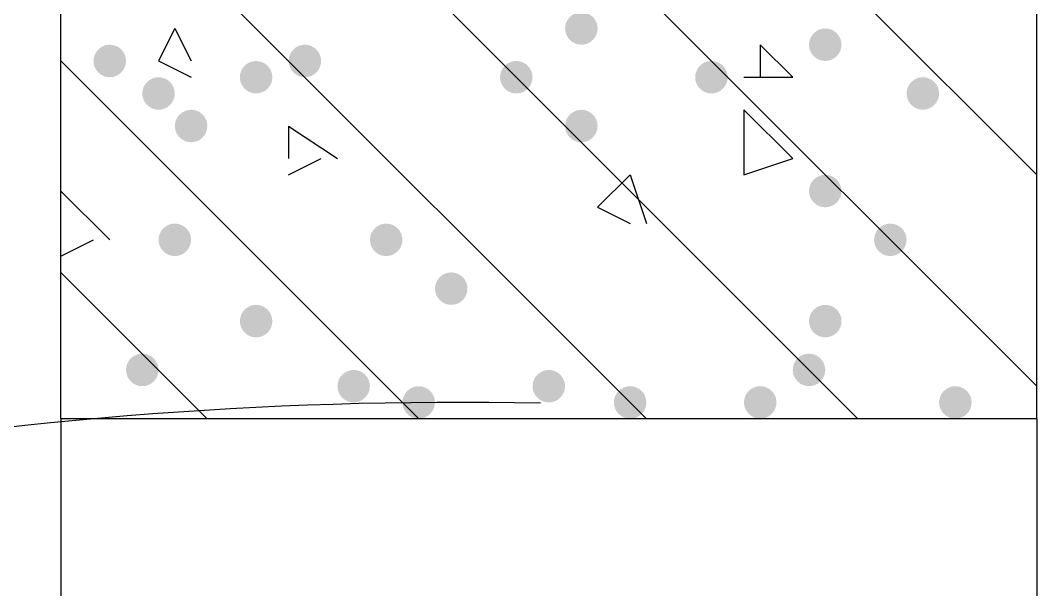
# Model space of a CAD drawing. Header units: inches. Extents: x 11 to 286, y 6 to 196.
# Drawn here: x 174.279 to 176.925, y 65.143 to 66.626 of the extents above; entities that cross this region are included whole.
import ezdxf

# ---------------------------------------------------------------- set-up
doc = ezdxf.new("R2010")
doc.units = ezdxf.units.IN
doc.header["$MEASUREMENT"] = 0
doc.layers.add('PDF_几何图形', color=7, linetype='Continuous')
doc.layers.add('PDF_实体填充', color=7, linetype='Continuous', true_color=0xffffff)

msp = doc.modelspace()

# ---------------------------------------------------------------- hatches: boundary and pattern name
at = {"layer": 'PDF_实体填充', "transparency": 33554559}
h = msp.add_hatch(color=7, dxfattribs=at)
edge = h.paths.add_edge_path(flags=0)
edge.add_spline(control_points=[(175.7821, 66.6044), (175.7821, 66.5812), (175.7631, 66.5621), (175.7398, 66.5621)], knot_values=[0, 0, 0, 0, 1, 1, 1, 1], degree=3, periodic=0)
edge.add_spline(control_points=[(175.7398, 66.5621), (175.7165, 66.5621), (175.6974, 66.5812), (175.6974, 66.6044)], knot_values=[0, 0, 0, 0, 1, 1, 1, 1], degree=3, periodic=0)
edge.add_line((175.6974, 66.6044), (175.6974, 66.6044))
edge.add_spline(control_points=[(175.6974, 66.6044), (175.6974, 66.6277), (175.7165, 66.6468), (175.7398, 66.6468)], knot_values=[0, 0, 0, 0, 1, 1, 1, 1], degree=3, periodic=0)
edge.add_spline(control_points=[(175.7398, 66.6468), (175.7631, 66.6468), (175.7821, 66.6277), (175.7821, 66.6044)], knot_values=[0, 0, 0, 0, 1, 1, 1, 1], degree=3, periodic=0)
edge.add_line((175.7821, 66.6044), (175.7821, 66.6044))
edge.add_line((175.7821, 66.6044), (175.7821, 66.6044))
h = msp.add_hatch(color=7, dxfattribs=at)
edge = h.paths.add_edge_path(flags=0)
edge.add_spline(control_points=[(176.4171, 66.5621), (176.4171, 66.5388), (176.3981, 66.5198), (176.3748, 66.5198)], knot_values=[0, 0, 0, 0, 1, 1, 1, 1], degree=3, periodic=0)
edge.add_spline(control_points=[(176.3748, 66.5198), (176.3515, 66.5198), (176.3324, 66.5388), (176.3324, 66.5621)], knot_values=[0, 0, 0, 0, 1, 1, 1, 1], degree=3, periodic=0)
edge.add_line((176.3324, 66.5621), (176.3324, 66.5621))
edge.add_spline(control_points=[(176.3324, 66.5621), (176.3324, 66.5854), (176.3515, 66.6044), (176.3748, 66.6044)], knot_values=[0, 0, 0, 0, 1, 1, 1, 1], degree=3, periodic=0)
edge.add_spline(control_points=[(176.3748, 66.6044), (176.3981, 66.6044), (176.4171, 66.5854), (176.4171, 66.5621)], knot_values=[0, 0, 0, 0, 1, 1, 1, 1], degree=3, periodic=0)
edge.add_line((176.4171, 66.5621), (176.4171, 66.5621))
edge.add_line((176.4171, 66.5621), (176.4171, 66.5621))
h = msp.add_hatch(color=7, dxfattribs=at)
edge = h.paths.add_edge_path(flags=0)
edge.add_spline(control_points=[(174.5544, 66.5198), (174.5544, 66.4965), (174.5354, 66.4774), (174.5121, 66.4774)], knot_values=[0, 0, 0, 0, 1, 1, 1, 1], degree=3, periodic=0)
edge.add_spline(control_points=[(174.5121, 66.4774), (174.4888, 66.4774), (174.4698, 66.4965), (174.4698, 66.5198)], knot_values=[0, 0, 0, 0, 1, 1, 1, 1], degree=3, periodic=0)
edge.add_line((174.4698, 66.5198), (174.4698, 66.5198))
edge.add_spline(control_points=[(174.4698, 66.5198), (174.4698, 66.5431), (174.4888, 66.5621), (174.5121, 66.5621)], knot_values=[0, 0, 0, 0, 1, 1, 1, 1], degree=3, periodic=0)
edge.add_spline(control_points=[(174.5121, 66.5621), (174.5354, 66.5621), (174.5544, 66.5431), (174.5544, 66.5198)], knot_values=[0, 0, 0, 0, 1, 1, 1, 1], degree=3, periodic=0)
edge.add_line((174.5544, 66.5198), (174.5544, 66.5198))
edge.add_line((174.5544, 66.5198), (174.5544, 66.5198))
h = msp.add_hatch(color=7, dxfattribs=at)
edge = h.paths.add_edge_path(flags=0)
edge.add_spline(control_points=[(175.0624, 66.5198), (175.0624, 66.4965), (175.0434, 66.4774), (175.0201, 66.4774)], knot_values=[0, 0, 0, 0, 1, 1, 1, 1], degree=3, periodic=0)
edge.add_spline(control_points=[(175.0201, 66.4774), (174.9968, 66.4774), (174.9778, 66.4965), (174.9778, 66.5198)], knot_values=[0, 0, 0, 0, 1, 1, 1, 1], degree=3, periodic=0)
edge.add_line((174.9778, 66.5198), (174.9778, 66.5198))
edge.add_spline(control_points=[(174.9778, 66.5198), (174.9778, 66.5431), (174.9968, 66.5621), (175.0201, 66.5621)], knot_values=[0, 0, 0, 0, 1, 1, 1, 1], degree=3, periodic=0)
edge.add_spline(control_points=[(175.0201, 66.5621), (175.0434, 66.5621), (175.0624, 66.5431), (175.0624, 66.5198)], knot_values=[0, 0, 0, 0, 1, 1, 1, 1], degree=3, periodic=0)
edge.add_line((175.0624, 66.5198), (175.0624, 66.5198))
edge.add_line((175.0624, 66.5198), (175.0624, 66.5198))
h = msp.add_hatch(color=7, dxfattribs=at)
edge = h.paths.add_edge_path(flags=0)
edge.add_spline(control_points=[(174.9354, 66.4774), (174.9354, 66.4542), (174.9164, 66.4351), (174.8931, 66.4351)], knot_values=[0, 0, 0, 0, 1, 1, 1, 1], degree=3, periodic=0)
edge.add_spline(control_points=[(174.8931, 66.4351), (174.8698, 66.4351), (174.8508, 66.4542), (174.8508, 66.4774)], knot_values=[0, 0, 0, 0, 1, 1, 1, 1], degree=3, periodic=0)
edge.add_line((174.8508, 66.4774), (174.8508, 66.4774))
edge.add_spline(control_points=[(174.8508, 66.4774), (174.8508, 66.5007), (174.8698, 66.5198), (174.8931, 66.5198)], knot_values=[0, 0, 0, 0, 1, 1, 1, 1], degree=3, periodic=0)
edge.add_spline(control_points=[(174.8931, 66.5198), (174.9164, 66.5198), (174.9354, 66.5007), (174.9354, 66.4774)], knot_values=[0, 0, 0, 0, 1, 1, 1, 1], degree=3, periodic=0)
edge.add_line((174.9354, 66.4774), (174.9354, 66.4774))
edge.add_line((174.9354, 66.4774), (174.9354, 66.4774))
h = msp.add_hatch(color=7, dxfattribs=at)
edge = h.paths.add_edge_path(flags=0)
edge.add_spline(control_points=[(175.6128, 66.4774), (175.6128, 66.4542), (175.5937, 66.4351), (175.5704, 66.4351)], knot_values=[0, 0, 0, 0, 1, 1, 1, 1], degree=3, periodic=0)
edge.add_spline(control_points=[(175.5704, 66.4351), (175.5472, 66.4351), (175.5281, 66.4542), (175.5281, 66.4774)], knot_values=[0, 0, 0, 0, 1, 1, 1, 1], degree=3, periodic=0)
edge.add_line((175.5281, 66.4774), (175.5281, 66.4774))
edge.add_spline(control_points=[(175.5281, 66.4774), (175.5281, 66.5007), (175.5472, 66.5198), (175.5704, 66.5198)], knot_values=[0, 0, 0, 0, 1, 1, 1, 1], degree=3, periodic=0)
edge.add_spline(control_points=[(175.5704, 66.5198), (175.5937, 66.5198), (175.6128, 66.5007), (175.6128, 66.4774)], knot_values=[0, 0, 0, 0, 1, 1, 1, 1], degree=3, periodic=0)
edge.add_line((175.6128, 66.4774), (175.6128, 66.4774))
edge.add_line((175.6128, 66.4774), (175.6128, 66.4774))
h = msp.add_hatch(color=7, dxfattribs=at)
edge = h.paths.add_edge_path(flags=0)
edge.add_spline(control_points=[(176.1208, 66.4774), (176.1208, 66.4542), (176.1017, 66.4351), (176.0784, 66.4351)], knot_values=[0, 0, 0, 0, 1, 1, 1, 1], degree=3, periodic=0)
edge.add_spline(control_points=[(176.0784, 66.4351), (176.0552, 66.4351), (176.0361, 66.4542), (176.0361, 66.4774)], knot_values=[0, 0, 0, 0, 1, 1, 1, 1], degree=3, periodic=0)
edge.add_line((176.0361, 66.4774), (176.0361, 66.4774))
edge.add_spline(control_points=[(176.0361, 66.4774), (176.0361, 66.5007), (176.0552, 66.5198), (176.0784, 66.5198)], knot_values=[0, 0, 0, 0, 1, 1, 1, 1], degree=3, periodic=0)
edge.add_spline(control_points=[(176.0784, 66.5198), (176.1017, 66.5198), (176.1208, 66.5007), (176.1208, 66.4774)], knot_values=[0, 0, 0, 0, 1, 1, 1, 1], degree=3, periodic=0)
edge.add_line((176.1208, 66.4774), (176.1208, 66.4774))
edge.add_line((176.1208, 66.4774), (176.1208, 66.4774))
h = msp.add_hatch(color=7, dxfattribs=at)
edge = h.paths.add_edge_path(flags=0)
edge.add_spline(control_points=[(174.6814, 66.4351), (174.6814, 66.4118), (174.6624, 66.3928), (174.6391, 66.3928)], knot_values=[0, 0, 0, 0, 1, 1, 1, 1], degree=3, periodic=0)
edge.add_spline(control_points=[(174.6391, 66.3928), (174.6158, 66.3928), (174.5968, 66.4118), (174.5968, 66.4351)], knot_values=[0, 0, 0, 0, 1, 1, 1, 1], degree=3, periodic=0)
edge.add_line((174.5968, 66.4351), (174.5968, 66.4351))
edge.add_spline(control_points=[(174.5968, 66.4351), (174.5968, 66.4584), (174.6158, 66.4774), (174.6391, 66.4774)], knot_values=[0, 0, 0, 0, 1, 1, 1, 1], degree=3, periodic=0)
edge.add_spline(control_points=[(174.6391, 66.4774), (174.6624, 66.4774), (174.6814, 66.4584), (174.6814, 66.4351)], knot_values=[0, 0, 0, 0, 1, 1, 1, 1], degree=3, periodic=0)
edge.add_line((174.6814, 66.4351), (174.6814, 66.4351))
edge.add_line((174.6814, 66.4351), (174.6814, 66.4351))
h = msp.add_hatch(color=7, dxfattribs=at)
edge = h.paths.add_edge_path(flags=0)
edge.add_spline(control_points=[(176.6711, 66.4351), (176.6711, 66.4118), (176.6521, 66.3928), (176.6288, 66.3928)], knot_values=[0, 0, 0, 0, 1, 1, 1, 1], degree=3, periodic=0)
edge.add_spline(control_points=[(176.6288, 66.3928), (176.6055, 66.3928), (176.5864, 66.4118), (176.5864, 66.4351)], knot_values=[0, 0, 0, 0, 1, 1, 1, 1], degree=3, periodic=0)
edge.add_line((176.5864, 66.4351), (176.5864, 66.4351))
edge.add_spline(control_points=[(176.5864, 66.4351), (176.5864, 66.4584), (176.6055, 66.4774), (176.6288, 66.4774)], knot_values=[0, 0, 0, 0, 1, 1, 1, 1], degree=3, periodic=0)
edge.add_spline(control_points=[(176.6288, 66.4774), (176.6521, 66.4774), (176.6711, 66.4584), (176.6711, 66.4351)], knot_values=[0, 0, 0, 0, 1, 1, 1, 1], degree=3, periodic=0)
edge.add_line((176.6711, 66.4351), (176.6711, 66.4351))
edge.add_line((176.6711, 66.4351), (176.6711, 66.4351))
h = msp.add_hatch(color=7, dxfattribs=at)
edge = h.paths.add_edge_path(flags=0)
edge.add_spline(control_points=[(174.7661, 66.3504), (174.7661, 66.3272), (174.7471, 66.3081), (174.7238, 66.3081)], knot_values=[0, 0, 0, 0, 1, 1, 1, 1], degree=3, periodic=0)
edge.add_spline(control_points=[(174.7238, 66.3081), (174.7005, 66.3081), (174.6814, 66.3272), (174.6814, 66.3504)], knot_values=[0, 0, 0, 0, 1, 1, 1, 1], degree=3, periodic=0)
edge.add_line((174.6814, 66.3504), (174.6814, 66.3504))
edge.add_spline(control_points=[(174.6814, 66.3504), (174.6814, 66.3737), (174.7005, 66.3928), (174.7238, 66.3928)], knot_values=[0, 0, 0, 0, 1, 1, 1, 1], degree=3, periodic=0)
edge.add_spline(control_points=[(174.7238, 66.3928), (174.7471, 66.3928), (174.7661, 66.3737), (174.7661, 66.3504)], knot_values=[0, 0, 0, 0, 1, 1, 1, 1], degree=3, periodic=0)
edge.add_line((174.7661, 66.3504), (174.7661, 66.3504))
edge.add_line((174.7661, 66.3504), (174.7661, 66.3504))
h = msp.add_hatch(color=7, dxfattribs=at)
edge = h.paths.add_edge_path(flags=0)
edge.add_spline(control_points=[(175.7821, 66.3504), (175.7821, 66.3272), (175.7631, 66.3081), (175.7398, 66.3081)], knot_values=[0, 0, 0, 0, 1, 1, 1, 1], degree=3, periodic=0)
edge.add_spline(control_points=[(175.7398, 66.3081), (175.7165, 66.3081), (175.6974, 66.3272), (175.6974, 66.3504)], knot_values=[0, 0, 0, 0, 1, 1, 1, 1], degree=3, periodic=0)
edge.add_line((175.6974, 66.3504), (175.6974, 66.3504))
edge.add_spline(control_points=[(175.6974, 66.3504), (175.6974, 66.3737), (175.7165, 66.3928), (175.7398, 66.3928)], knot_values=[0, 0, 0, 0, 1, 1, 1, 1], degree=3, periodic=0)
edge.add_spline(control_points=[(175.7398, 66.3928), (175.7631, 66.3928), (175.7821, 66.3737), (175.7821, 66.3504)], knot_values=[0, 0, 0, 0, 1, 1, 1, 1], degree=3, periodic=0)
edge.add_line((175.7821, 66.3504), (175.7821, 66.3504))
edge.add_line((175.7821, 66.3504), (175.7821, 66.3504))
h = msp.add_hatch(color=7, dxfattribs=at)
edge = h.paths.add_edge_path(flags=0)
edge.add_spline(control_points=[(176.4171, 66.1811), (176.4171, 66.1578), (176.3981, 66.1388), (176.3748, 66.1388)], knot_values=[0, 0, 0, 0, 1, 1, 1, 1], degree=3, periodic=0)
edge.add_spline(control_points=[(176.3748, 66.1388), (176.3515, 66.1388), (176.3324, 66.1578), (176.3324, 66.1811)], knot_values=[0, 0, 0, 0, 1, 1, 1, 1], degree=3, periodic=0)
edge.add_line((176.3324, 66.1811), (176.3324, 66.1811))
edge.add_spline(control_points=[(176.3324, 66.1811), (176.3324, 66.2044), (176.3515, 66.2234), (176.3748, 66.2234)], knot_values=[0, 0, 0, 0, 1, 1, 1, 1], degree=3, periodic=0)
edge.add_spline(control_points=[(176.3748, 66.2234), (176.3981, 66.2234), (176.4171, 66.2044), (176.4171, 66.1811)], knot_values=[0, 0, 0, 0, 1, 1, 1, 1], degree=3, periodic=0)
edge.add_line((176.4171, 66.1811), (176.4171, 66.1811))
edge.add_line((176.4171, 66.1811), (176.4171, 66.1811))
h = msp.add_hatch(color=7, dxfattribs=at)
edge = h.paths.add_edge_path(flags=0)
edge.add_spline(control_points=[(174.7238, 66.0541), (174.7238, 66.0308), (174.7047, 66.0118), (174.6814, 66.0118)], knot_values=[0, 0, 0, 0, 1, 1, 1, 1], degree=3, periodic=0)
edge.add_spline(control_points=[(174.6814, 66.0118), (174.6582, 66.0118), (174.6391, 66.0308), (174.6391, 66.0541)], knot_values=[0, 0, 0, 0, 1, 1, 1, 1], degree=3, periodic=0)
edge.add_line((174.6391, 66.0541), (174.6391, 66.0541))
edge.add_spline(control_points=[(174.6391, 66.0541), (174.6391, 66.0774), (174.6582, 66.0964), (174.6814, 66.0964)], knot_values=[0, 0, 0, 0, 1, 1, 1, 1], degree=3, periodic=0)
edge.add_spline(control_points=[(174.6814, 66.0964), (174.7047, 66.0964), (174.7238, 66.0774), (174.7238, 66.0541)], knot_values=[0, 0, 0, 0, 1, 1, 1, 1], degree=3, periodic=0)
edge.add_line((174.7238, 66.0541), (174.7238, 66.0541))
edge.add_line((174.7238, 66.0541), (174.7238, 66.0541))
h = msp.add_hatch(color=7, dxfattribs=at)
edge = h.paths.add_edge_path(flags=0)
edge.add_spline(control_points=[(175.2741, 66.0541), (175.2741, 66.0308), (175.2551, 66.0118), (175.2318, 66.0118)], knot_values=[0, 0, 0, 0, 1, 1, 1, 1], degree=3, periodic=0)
edge.add_spline(control_points=[(175.2318, 66.0118), (175.2085, 66.0118), (175.1894, 66.0308), (175.1894, 66.0541)], knot_values=[0, 0, 0, 0, 1, 1, 1, 1], degree=3, periodic=0)
edge.add_line((175.1894, 66.0541), (175.1894, 66.0541))
edge.add_spline(control_points=[(175.1894, 66.0541), (175.1894, 66.0774), (175.2085, 66.0964), (175.2318, 66.0964)], knot_values=[0, 0, 0, 0, 1, 1, 1, 1], degree=3, periodic=0)
edge.add_spline(control_points=[(175.2318, 66.0964), (175.2551, 66.0964), (175.2741, 66.0774), (175.2741, 66.0541)], knot_values=[0, 0, 0, 0, 1, 1, 1, 1], degree=3, periodic=0)
edge.add_line((175.2741, 66.0541), (175.2741, 66.0541))
edge.add_line((175.2741, 66.0541), (175.2741, 66.0541))
h = msp.add_hatch(color=7, dxfattribs=at)
edge = h.paths.add_edge_path(flags=0)
edge.add_spline(control_points=[(176.5864, 66.0541), (176.5864, 66.0308), (176.5674, 66.0118), (176.5441, 66.0118)], knot_values=[0, 0, 0, 0, 1, 1, 1, 1], degree=3, periodic=0)
edge.add_spline(control_points=[(176.5441, 66.0118), (176.5208, 66.0118), (176.5018, 66.0308), (176.5018, 66.0541)], knot_values=[0, 0, 0, 0, 1, 1, 1, 1], degree=3, periodic=0)
edge.add_line((176.5018, 66.0541), (176.5018, 66.0541))
edge.add_spline(control_points=[(176.5018, 66.0541), (176.5018, 66.0774), (176.5208, 66.0964), (176.5441, 66.0964)], knot_values=[0, 0, 0, 0, 1, 1, 1, 1], degree=3, periodic=0)
edge.add_spline(control_points=[(176.5441, 66.0964), (176.5674, 66.0964), (176.5864, 66.0774), (176.5864, 66.0541)], knot_values=[0, 0, 0, 0, 1, 1, 1, 1], degree=3, periodic=0)
edge.add_line((176.5864, 66.0541), (176.5864, 66.0541))
edge.add_line((176.5864, 66.0541), (176.5864, 66.0541))
h = msp.add_hatch(color=7, dxfattribs=at)
edge = h.paths.add_edge_path(flags=0)
edge.add_spline(control_points=[(175.4434, 65.9271), (175.4434, 65.9038), (175.4244, 65.8848), (175.4011, 65.8848)], knot_values=[0, 0, 0, 0, 1, 1, 1, 1], degree=3, periodic=0)
edge.add_spline(control_points=[(175.4011, 65.8848), (175.3778, 65.8848), (175.3588, 65.9038), (175.3588, 65.9271)], knot_values=[0, 0, 0, 0, 1, 1, 1, 1], degree=3, periodic=0)
edge.add_line((175.3588, 65.9271), (175.3588, 65.9271))
edge.add_spline(control_points=[(175.3588, 65.9271), (175.3588, 65.9504), (175.3778, 65.9694), (175.4011, 65.9694)], knot_values=[0, 0, 0, 0, 1, 1, 1, 1], degree=3, periodic=0)
edge.add_spline(control_points=[(175.4011, 65.9694), (175.4244, 65.9694), (175.4434, 65.9504), (175.4434, 65.9271)], knot_values=[0, 0, 0, 0, 1, 1, 1, 1], degree=3, periodic=0)
edge.add_line((175.4434, 65.9271), (175.4434, 65.9271))
edge.add_line((175.4434, 65.9271), (175.4434, 65.9271))
h = msp.add_hatch(color=7, dxfattribs=at)
edge = h.paths.add_edge_path(flags=0)
edge.add_spline(control_points=[(174.9354, 65.8424), (174.9354, 65.8192), (174.9164, 65.8001), (174.8931, 65.8001)], knot_values=[0, 0, 0, 0, 1, 1, 1, 1], degree=3, periodic=0)
edge.add_spline(control_points=[(174.8931, 65.8001), (174.8698, 65.8001), (174.8508, 65.8192), (174.8508, 65.8424)], knot_values=[0, 0, 0, 0, 1, 1, 1, 1], degree=3, periodic=0)
edge.add_line((174.8508, 65.8424), (174.8508, 65.8424))
edge.add_spline(control_points=[(174.8508, 65.8424), (174.8508, 65.8657), (174.8698, 65.8848), (174.8931, 65.8848)], knot_values=[0, 0, 0, 0, 1, 1, 1, 1], degree=3, periodic=0)
edge.add_spline(control_points=[(174.8931, 65.8848), (174.9164, 65.8848), (174.9354, 65.8657), (174.9354, 65.8424)], knot_values=[0, 0, 0, 0, 1, 1, 1, 1], degree=3, periodic=0)
edge.add_line((174.9354, 65.8424), (174.9354, 65.8424))
edge.add_line((174.9354, 65.8424), (174.9354, 65.8424))
h = msp.add_hatch(color=7, dxfattribs=at)
edge = h.paths.add_edge_path(flags=0)
edge.add_spline(control_points=[(176.4171, 65.8424), (176.4171, 65.8192), (176.3981, 65.8001), (176.3748, 65.8001)], knot_values=[0, 0, 0, 0, 1, 1, 1, 1], degree=3, periodic=0)
edge.add_spline(control_points=[(176.3748, 65.8001), (176.3515, 65.8001), (176.3324, 65.8192), (176.3324, 65.8424)], knot_values=[0, 0, 0, 0, 1, 1, 1, 1], degree=3, periodic=0)
edge.add_line((176.3324, 65.8424), (176.3324, 65.8424))
edge.add_spline(control_points=[(176.3324, 65.8424), (176.3324, 65.8657), (176.3515, 65.8848), (176.3748, 65.8848)], knot_values=[0, 0, 0, 0, 1, 1, 1, 1], degree=3, periodic=0)
edge.add_spline(control_points=[(176.3748, 65.8848), (176.3981, 65.8848), (176.4171, 65.8657), (176.4171, 65.8424)], knot_values=[0, 0, 0, 0, 1, 1, 1, 1], degree=3, periodic=0)
edge.add_line((176.4171, 65.8424), (176.4171, 65.8424))
edge.add_line((176.4171, 65.8424), (176.4171, 65.8424))
h = msp.add_hatch(color=7, dxfattribs=at)
edge = h.paths.add_edge_path(flags=0)
edge.add_spline(control_points=[(174.6391, 65.7154), (174.6391, 65.6922), (174.6201, 65.6731), (174.5968, 65.6731)], knot_values=[0, 0, 0, 0, 1, 1, 1, 1], degree=3, periodic=0)
edge.add_spline(control_points=[(174.5968, 65.6731), (174.5735, 65.6731), (174.5544, 65.6922), (174.5544, 65.7154)], knot_values=[0, 0, 0, 0, 1, 1, 1, 1], degree=3, periodic=0)
edge.add_line((174.5544, 65.7154), (174.5544, 65.7154))
edge.add_spline(control_points=[(174.5544, 65.7154), (174.5544, 65.7387), (174.5735, 65.7578), (174.5968, 65.7578)], knot_values=[0, 0, 0, 0, 1, 1, 1, 1], degree=3, periodic=0)
edge.add_spline(control_points=[(174.5968, 65.7578), (174.6201, 65.7578), (174.6391, 65.7387), (174.6391, 65.7154)], knot_values=[0, 0, 0, 0, 1, 1, 1, 1], degree=3, periodic=0)
edge.add_line((174.6391, 65.7154), (174.6391, 65.7154))
edge.add_line((174.6391, 65.7154), (174.6391, 65.7154))
h = msp.add_hatch(color=7, dxfattribs=at)
edge = h.paths.add_edge_path(flags=0)
edge.add_spline(control_points=[(176.3748, 65.7154), (176.3748, 65.6922), (176.3557, 65.6731), (176.3324, 65.6731)], knot_values=[0, 0, 0, 0, 1, 1, 1, 1], degree=3, periodic=0)
edge.add_spline(control_points=[(176.3324, 65.6731), (176.3092, 65.6731), (176.2901, 65.6922), (176.2901, 65.7154)], knot_values=[0, 0, 0, 0, 1, 1, 1, 1], degree=3, periodic=0)
edge.add_line((176.2901, 65.7154), (176.2901, 65.7154))
edge.add_spline(control_points=[(176.2901, 65.7154), (176.2901, 65.7387), (176.3092, 65.7578), (176.3324, 65.7578)], knot_values=[0, 0, 0, 0, 1, 1, 1, 1], degree=3, periodic=0)
edge.add_spline(control_points=[(176.3324, 65.7578), (176.3557, 65.7578), (176.3748, 65.7387), (176.3748, 65.7154)], knot_values=[0, 0, 0, 0, 1, 1, 1, 1], degree=3, periodic=0)
edge.add_line((176.3748, 65.7154), (176.3748, 65.7154))
edge.add_line((176.3748, 65.7154), (176.3748, 65.7154))
h = msp.add_hatch(color=7, dxfattribs=at)
edge = h.paths.add_edge_path(flags=0)
edge.add_spline(control_points=[(175.1894, 65.6731), (175.1894, 65.6498), (175.1704, 65.6308), (175.1471, 65.6308)], knot_values=[0, 0, 0, 0, 1, 1, 1, 1], degree=3, periodic=0)
edge.add_spline(control_points=[(175.1471, 65.6308), (175.1238, 65.6308), (175.1048, 65.6498), (175.1048, 65.6731)], knot_values=[0, 0, 0, 0, 1, 1, 1, 1], degree=3, periodic=0)
edge.add_line((175.1048, 65.6731), (175.1048, 65.6731))
edge.add_spline(control_points=[(175.1048, 65.6731), (175.1048, 65.6964), (175.1238, 65.7154), (175.1471, 65.7154)], knot_values=[0, 0, 0, 0, 1, 1, 1, 1], degree=3, periodic=0)
edge.add_spline(control_points=[(175.1471, 65.7154), (175.1704, 65.7154), (175.1894, 65.6964), (175.1894, 65.6731)], knot_values=[0, 0, 0, 0, 1, 1, 1, 1], degree=3, periodic=0)
edge.add_line((175.1894, 65.6731), (175.1894, 65.6731))
edge.add_line((175.1894, 65.6731), (175.1894, 65.6731))
h = msp.add_hatch(color=7, dxfattribs=at)
edge = h.paths.add_edge_path(flags=0)
edge.add_spline(control_points=[(175.6974, 65.6731), (175.6974, 65.6498), (175.6784, 65.6308), (175.6551, 65.6308)], knot_values=[0, 0, 0, 0, 1, 1, 1, 1], degree=3, periodic=0)
edge.add_spline(control_points=[(175.6551, 65.6308), (175.6318, 65.6308), (175.6128, 65.6498), (175.6128, 65.6731)], knot_values=[0, 0, 0, 0, 1, 1, 1, 1], degree=3, periodic=0)
edge.add_line((175.6128, 65.6731), (175.6128, 65.6731))
edge.add_spline(control_points=[(175.6128, 65.6731), (175.6128, 65.6964), (175.6318, 65.7154), (175.6551, 65.7154)], knot_values=[0, 0, 0, 0, 1, 1, 1, 1], degree=3, periodic=0)
edge.add_spline(control_points=[(175.6551, 65.7154), (175.6784, 65.7154), (175.6974, 65.6964), (175.6974, 65.6731)], knot_values=[0, 0, 0, 0, 1, 1, 1, 1], degree=3, periodic=0)
edge.add_line((175.6974, 65.6731), (175.6974, 65.6731))
edge.add_line((175.6974, 65.6731), (175.6974, 65.6731))
h = msp.add_hatch(color=7, dxfattribs=at)
edge = h.paths.add_edge_path(flags=0)
edge.add_spline(control_points=[(175.3588, 65.6308), (175.3588, 65.6075), (175.3397, 65.5884), (175.3164, 65.5884)], knot_values=[0, 0, 0, 0, 1, 1, 1, 1], degree=3, periodic=0)
edge.add_spline(control_points=[(175.3164, 65.5884), (175.2932, 65.5884), (175.2741, 65.6075), (175.2741, 65.6308)], knot_values=[0, 0, 0, 0, 1, 1, 1, 1], degree=3, periodic=0)
edge.add_line((175.2741, 65.6308), (175.2741, 65.6308))
edge.add_spline(control_points=[(175.2741, 65.6308), (175.2741, 65.6541), (175.2932, 65.6731), (175.3164, 65.6731)], knot_values=[0, 0, 0, 0, 1, 1, 1, 1], degree=3, periodic=0)
edge.add_spline(control_points=[(175.3164, 65.6731), (175.3397, 65.6731), (175.3588, 65.6541), (175.3588, 65.6308)], knot_values=[0, 0, 0, 0, 1, 1, 1, 1], degree=3, periodic=0)
edge.add_line((175.3588, 65.6308), (175.3588, 65.6308))
edge.add_line((175.3588, 65.6308), (175.3588, 65.6308))
h = msp.add_hatch(color=7, dxfattribs=at)
edge = h.paths.add_edge_path(flags=0)
edge.add_spline(control_points=[(175.9091, 65.6308), (175.9091, 65.6075), (175.8901, 65.5884), (175.8668, 65.5884)], knot_values=[0, 0, 0, 0, 1, 1, 1, 1], degree=3, periodic=0)
edge.add_spline(control_points=[(175.8668, 65.5884), (175.8435, 65.5884), (175.8244, 65.6075), (175.8244, 65.6308)], knot_values=[0, 0, 0, 0, 1, 1, 1, 1], degree=3, periodic=0)
edge.add_line((175.8244, 65.6308), (175.8244, 65.6308))
edge.add_spline(control_points=[(175.8244, 65.6308), (175.8244, 65.6541), (175.8435, 65.6731), (175.8668, 65.6731)], knot_values=[0, 0, 0, 0, 1, 1, 1, 1], degree=3, periodic=0)
edge.add_spline(control_points=[(175.8668, 65.6731), (175.8901, 65.6731), (175.9091, 65.6541), (175.9091, 65.6308)], knot_values=[0, 0, 0, 0, 1, 1, 1, 1], degree=3, periodic=0)
edge.add_line((175.9091, 65.6308), (175.9091, 65.6308))
edge.add_line((175.9091, 65.6308), (175.9091, 65.6308))
h = msp.add_hatch(color=7, dxfattribs=at)
edge = h.paths.add_edge_path(flags=0)
edge.add_spline(control_points=[(176.2478, 65.6308), (176.2478, 65.6075), (176.2287, 65.5884), (176.2054, 65.5884)], knot_values=[0, 0, 0, 0, 1, 1, 1, 1], degree=3, periodic=0)
edge.add_spline(control_points=[(176.2054, 65.5884), (176.1822, 65.5884), (176.1631, 65.6075), (176.1631, 65.6308)], knot_values=[0, 0, 0, 0, 1, 1, 1, 1], degree=3, periodic=0)
edge.add_line((176.1631, 65.6308), (176.1631, 65.6308))
edge.add_spline(control_points=[(176.1631, 65.6308), (176.1631, 65.6541), (176.1822, 65.6731), (176.2054, 65.6731)], knot_values=[0, 0, 0, 0, 1, 1, 1, 1], degree=3, periodic=0)
edge.add_spline(control_points=[(176.2054, 65.6731), (176.2287, 65.6731), (176.2478, 65.6541), (176.2478, 65.6308)], knot_values=[0, 0, 0, 0, 1, 1, 1, 1], degree=3, periodic=0)
edge.add_line((176.2478, 65.6308), (176.2478, 65.6308))
edge.add_line((176.2478, 65.6308), (176.2478, 65.6308))
h = msp.add_hatch(color=7, dxfattribs=at)
edge = h.paths.add_edge_path(flags=0)
edge.add_spline(control_points=[(176.7558, 65.6308), (176.7558, 65.6075), (176.7367, 65.5884), (176.7134, 65.5884)], knot_values=[0, 0, 0, 0, 1, 1, 1, 1], degree=3, periodic=0)
edge.add_spline(control_points=[(176.7134, 65.5884), (176.6902, 65.5884), (176.6711, 65.6075), (176.6711, 65.6308)], knot_values=[0, 0, 0, 0, 1, 1, 1, 1], degree=3, periodic=0)
edge.add_line((176.6711, 65.6308), (176.6711, 65.6308))
edge.add_spline(control_points=[(176.6711, 65.6308), (176.6711, 65.6541), (176.6902, 65.6731), (176.7134, 65.6731)], knot_values=[0, 0, 0, 0, 1, 1, 1, 1], degree=3, periodic=0)
edge.add_spline(control_points=[(176.7134, 65.6731), (176.7367, 65.6731), (176.7558, 65.6541), (176.7558, 65.6308)], knot_values=[0, 0, 0, 0, 1, 1, 1, 1], degree=3, periodic=0)
edge.add_line((176.7558, 65.6308), (176.7558, 65.6308))
edge.add_line((176.7558, 65.6308), (176.7558, 65.6308))

# ---------------------------------------------------------------- linework, layer by layer
at = {"layer": 'PDF_几何图形'}
for p, q in [((174.3851, 65.5884), (174.3851, 70.5414)), ((174.3851, 68.7634), (176.9251, 66.2234)), ((174.3851, 68.2131), (176.9251, 65.6731)), ((176.9251, 65.5884), (176.9251, 68.0014)), ((174.3851, 67.6628), (176.4594, 65.5884)), ((174.3851, 67.1124), (175.9091, 65.5884)), ((174.6814, 66.6044), (174.6391, 66.5198)), ((174.6814, 66.6044), (174.7238, 66.5198)), ((176.2054, 66.5621), (176.2901, 66.4774)), ((176.2054, 66.5621), (176.2054, 66.4774)), ((174.3851, 66.5198), (175.3164, 65.5884)), ((174.6391, 66.5198), (174.7238, 66.4774)), ((176.1631, 66.4774), (176.2901, 66.4774)), ((176.1631, 66.3928), (176.2901, 66.2658)), ((176.1631, 66.3928), (176.1631, 66.2234)), ((174.9778, 66.3504), (175.1048, 66.2658)), ((174.9778, 66.3504), (174.9778, 66.2658)), ((174.9778, 66.2234), (175.0624, 66.2658)), ((176.1631, 66.2234), (176.2901, 66.2658)), ((175.8668, 66.2234), (175.7821, 66.1388)), ((175.8668, 66.2234), (175.9091, 66.0964)), ((174.3851, 66.1811), (174.5121, 66.0541)), ((175.7821, 66.1388), (175.8668, 66.0964)), ((174.3851, 66.0118), (174.4698, 66.0541)), ((174.3851, 65.9694), (174.7661, 65.5884)), ((176.9251, 65.5884), (174.3851, 65.5884)), ((174.3851, 65.5884), (174.3851, 54.7934)), ((176.9251, 65.5884), (176.9251, 54.7934))]:
    msp.add_line(p, q, dxfattribs=at)
msp.add_open_spline([(175.6337, 65.6287), (172.7483, 65.6862), (169.964, 64.5653), (167.9234, 62.5244)], degree=3, dxfattribs=at)

doc.saveas('drawing.dxf')
